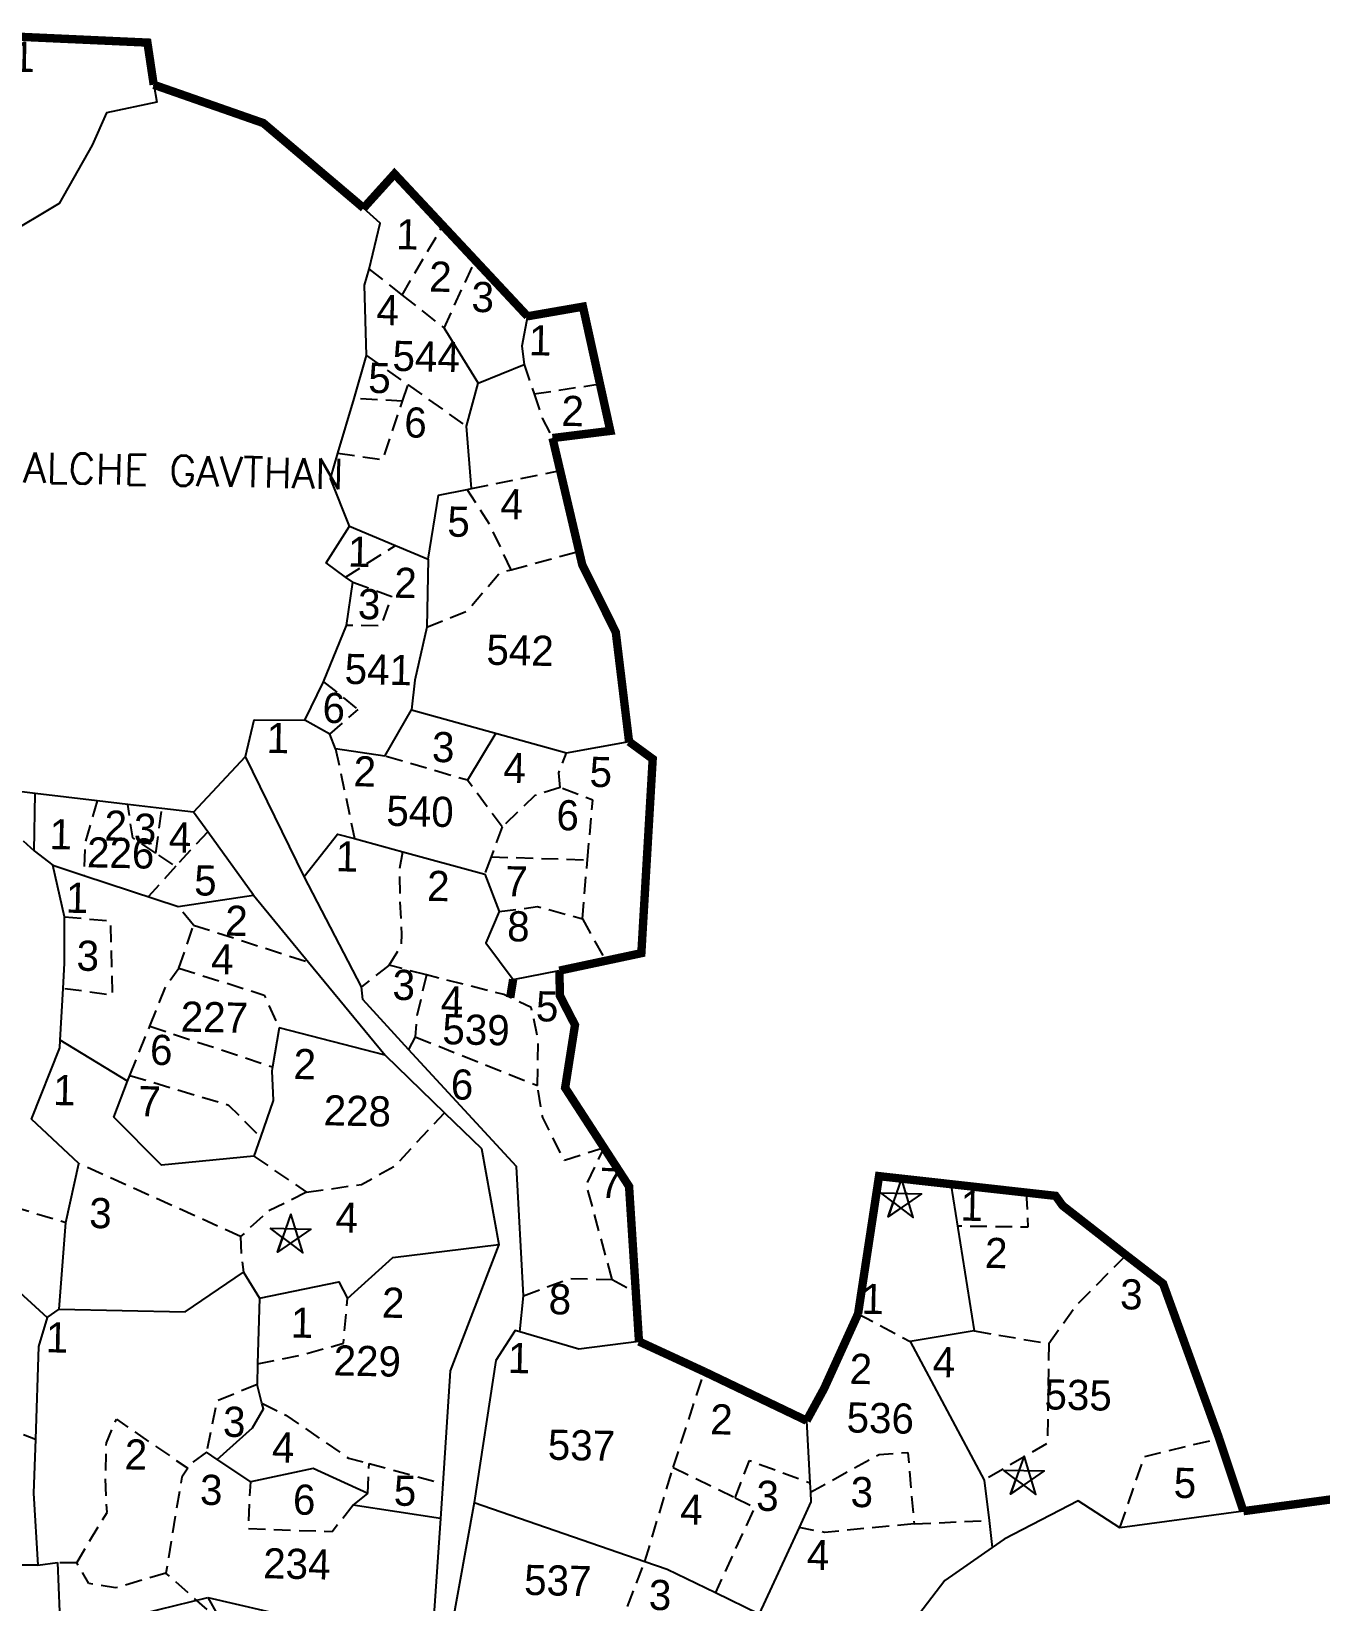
# Model space of a CAD drawing. Header units: metres. Extents: x 291404 to 294611, y 2095644 to 2100556.
# Drawn here: x 293012.6 to 293396.6, y 2098960.4 to 2099427.9 of the extents above; entities that cross this region are included whole.
import ezdxf
from ezdxf.enums import TextEntityAlignment as Align

# ---------------------------------------------------------------- set-up
doc = ezdxf.new("R2010")
doc.units = ezdxf.units.M
doc.header["$MEASUREMENT"] = 0
doc.linetypes.add('DASHED', pattern=[0.75, 0.5, -0.25])
for name, color, linetype in [('OFF', 1, 'Continuous'), ('POLY_PARCEL', 6, 'Continuous'), ('POLY_ROAD', 30, 'Continuous'), ('POLY_SUBPARCEL', 6, 'DASHED'), ('SYM_STONE', 1, 'Continuous'), ('TEXT_MAPIN', 7, 'Continuous'), ('TEXT_PARCEL', 7, 'Continuous'), ('V_BOUND_LINE', 7, 'Continuous')]:
    doc.layers.add(name, color=color, linetype=linetype)
doc.styles.get("Standard").update_dxf_attribs({"font": 'simplex.shx'})
doc.styles.add('TEXT_MAP', font='', dxfattribs={"height": 2.5})
doc.styles.get('TEXT_MAP').set_extended_font_data('Kruti Dev 050')

# ---------------------------------------------------------------- blocks, each defined once
blk = doc.blocks.new('STONE_STAR')
for points in [[(0.0002362777088933399, 0.6390163992749933), (-0.3757126541838147, -0.5166521227757528), (8.207050319697373e-05, -0.244048505750726), (0.3752846735993103, -0.5166621214745817)], [(-0.6072128849311298, 0.1971282657742393), (0.6073912254960874, 0.1972177086803129), (-0.3762121946533057, -0.5170557066208801), (-0.2327006643712934, -0.07488324648326738)]]:
    blk.add_lwpolyline(points, close=True)
blk.add_lwpolyline([(-0.2327006643712934, -0.07488324648326738), (8.207050319697373e-05, -0.244048505750726)])

msp = doc.modelspace()

# ---------------------------------------------------------------- linework, layer by layer
at = {"layer": 'OFF'}
for points in [[(293135.5277513277, 2099339.510437523), (293145.6442106931, 2099323.129228951)], [(293150.9263421874, 2099218.914338501), (293142.5076287403, 2099204.905946749)], [(293060.9331288454, 2099195.398277831), (293076.3744173201, 2099212.020638061)], [(293126.9633098476, 2099128.504600607), (293124.9681533024, 2099124.810062329)], [(293065.1363627135, 2098961.601537249), (293090.9176033013, 2098955.700882087)]]:
    msp.add_lwpolyline(points, dxfattribs=at)
at = {"layer": 'POLY_PARCEL'}
for points in [[(293049.0554194454, 2099411.976378593), (293050.0339007049, 2099406.792978872), (293035.0015027256, 2099403.59466244), (293030.6891160404, 2099394.009013922), (293020.9287428989, 2099376.621536013), (293004.286050619, 2099366.712533731)], [(293113.2578831828, 2099357.093160321), (293116.5045319556, 2099370.72090879), (293111.5597442305, 2099375.264618326)], [(293112.4392617313, 2099331.327964302), (293111.8118220711, 2099352.289775919), (293113.2578831828, 2099357.093160321)], [(293160.3712552278, 2099343.042986573), (293158.7161824739, 2099334.100230122), (293159.407347054, 2099328.714089335)], [(293108.7035321746, 2099318.588768297), (293112.4392617313, 2099331.327964302)], [(293145.6442106931, 2099323.129228951), (293159.407347054, 2099328.714089335)], [(293142.2100260537, 2099310.304809319), (293145.6442106931, 2099323.129228951)], [(293103.9154499357, 2099302.260948735), (293108.7035321746, 2099318.588768297)], [(293143.7310294605, 2099291.788666263), (293142.2100260537, 2099310.304809319)], [(293107.3689892085, 2099280.533540896), (293101.7166425163, 2099294.762804593), (293103.9154499357, 2099302.260948735)], [(293130.7625780969, 2099270.77732233), (293133.8552352895, 2099289.779746503), (293142.4403264953, 2099291.526113333)], [(293142.4403264953, 2099291.526113333), (293143.7310294605, 2099291.788666263)], [(293106.2160023481, 2099265.427944064), (293100.4194393779, 2099269.670519325), (293107.3689892085, 2099280.533540896)], [(293107.3689892085, 2099280.533540896), (293121.1039633591, 2099274.805415534)], [(293121.1039633591, 2099274.805415534), (293130.7625780969, 2099270.77732233)], [(293130.7625780969, 2099270.77732233), (293130.3996277009, 2099250.543012227)], [(293108.3566849056, 2099263.861152344), (293106.2160023481, 2099265.427944064)], [(293106.4701538295, 2099251.01008555), (293108.3566849056, 2099263.861152344)], [(293099.6631364037, 2099234.23549207), (293106.4701538295, 2099251.01008555)], [(293130.3996277009, 2099250.543012227), (293126.8131948624, 2099234.730295129)], [(293094.0450564314, 2099222.806916363), (293099.6631364037, 2099234.23549207)], [(293126.8131948624, 2099234.730295129), (293125.828027555, 2099225.846185578)], [(293117.8813211877, 2099212.139081026), (293125.828027555, 2099225.846185578)], [(293125.828027555, 2099225.846185578), (293172.0315520263, 2099213.085338057)], [(293076.3744173201, 2099212.020638061), (293078.9985399051, 2099222.859489375), (293094.0450564314, 2099222.806916363)], [(293101.5004719013, 2099218.680273124), (293094.0450564314, 2099222.806916363)], [(293103.2130154688, 2099214.258026022), (293101.5004719013, 2099218.680273124)], [(293172.0315520263, 2099213.085338057), (293190.6113824873, 2099216.414826891)], [(293117.8813211877, 2099212.139081026), (293103.2130154688, 2099214.258026022)], [(293013.7733117202, 2099200.960960782), (293008.9652552075, 2099201.528089656), (293002.3804591855, 2099194.912037576)], [(293013.4473206827, 2099183.912362839), (293013.7733117202, 2099200.960960782)], [(293032.174738144, 2099198.790441317), (293013.7733117202, 2099200.960960782)], [(293041.3174819151, 2099197.712019304), (293032.174738144, 2099198.790441317)], [(293051.4543682626, 2099196.516334327), (293041.3174819151, 2099197.712019304)], [(293060.9331288454, 2099195.398277831), (293051.4543682626, 2099196.516334327)], [(293010.1390581031, 2099186.936276079), (293013.4473206827, 2099183.912362839)], [(293093.8661106759, 2099176.239332098), (293103.810208221, 2099188.918423253), (293108.8941246006, 2099187.532198098)], [(293108.8941246006, 2099187.532198098), (293123.2055047915, 2099183.629931862)], [(293013.4473206827, 2099183.912362839), (293019.0603904258, 2099179.611140979)], [(293123.2055047915, 2099183.629931862), (293147.6233250058, 2099176.971955196)], [(293022.5014486491, 2099164.275088525), (293019.0603904258, 2099179.611140979)], [(293019.0603904258, 2099179.611140979), (293028.2300895338, 2099176.603426485)], [(293028.2300895338, 2099176.603426485), (293056.3563394637, 2099167.377853369)], [(293147.6233250058, 2099176.971955196), (293151.9534618809, 2099165.825836231)], [(293056.3563394637, 2099167.377853369), (293078.7270104861, 2099170.712808341)], [(293022.068416631, 2099142.943146519), (293022.5006799161, 2099150.491732979), (293022.5014486491, 2099164.275088525)], [(293151.9534618809, 2099165.825836231), (293147.9936337755, 2099156.552772401), (293156.0906004712, 2099145.637177818), (293169.848276426, 2099148.246664143)], [(293021.1871796817, 2099127.554161301), (293022.068416631, 2099142.943146519)], [(293086.4158686818, 2099131.260392484), (293084.4557146128, 2099119.577096735)], [(293117.9485337032, 2099123.067436354), (293086.4158686818, 2099131.260392484)], [(293026.7737713906, 2099090.787341531), (293012.6782924603, 2099103.99177244), (293021.0535865649, 2099125.221233135), (293021.1871796817, 2099127.554161301)], [(293041.2011280763, 2099115.305554037), (293021.1871796817, 2099127.554161301)], [(293084.4557146128, 2099119.577096735), (293084.2607546718, 2099118.415058155), (293084.608844746, 2099109.54483406), (293080.8465490387, 2099098.686111951)], [(293078.8819029075, 2099093.015758517), (293051.4174250134, 2099090.379112508), (293037.2117486343, 2099104.647922839), (293041.2011280763, 2099115.305554037)], [(293080.8465490387, 2099098.686111951), (293078.8819029075, 2099093.015758517)], [(293022.8790173086, 2099073.274671531), (293026.7737713906, 2099090.787341531)], [(293020.8620513761, 2099047.510553375), (293022.8790173086, 2099073.274671531)], [(293106.7193014752, 2099050.601562819), (293120.2606263215, 2099062.827601032), (293151.8368621985, 2099066.704584477)], [(293020.8620513761, 2099047.510553375), (293058.4472444137, 2099046.701676681), (293075.7731472218, 2099058.467696122)], [(293075.7731472218, 2099058.467696122), (293080.541801751, 2099050.781035822)], [(292979.9278668699, 2099054.24949107), (293005.4870901708, 2099055.756814688), (293017.2863725835, 2099044.947502722)], [(293080.541801751, 2099050.781035822), (293104.1696106652, 2099055.586156435), (293106.7193014752, 2099050.601562819)], [(293017.2863725835, 2099044.947502722), (293020.8620513761, 2099047.510553375)], [(293080.541801751, 2099050.781035822), (293080.0129040385, 2099031.200223819)], [(293017.2863725835, 2099044.947502722), (293014.7774522891, 2099036.348227513), (293013.8195528046, 2099008.808995003)], [(293193.5645632708, 2099037.848678616), (293175.6075681325, 2099035.569115549), (293158.1060328622, 2099040.709914259)], [(293293.3805023266, 2099040.974431102), (293274.2977735224, 2099037.818177622)], [(293274.2977735224, 2099037.818177622), (293296.3941609943, 2098996.563779721)], [(293080.0129040385, 2099031.200223819), (293079.845259691, 2099024.99370718)], [(293081.3031063167, 2099019.454921396), (293079.845259691, 2099024.99370718)], [(293067.9724897802, 2099002.69775528), (293078.5153505676, 2099012.103440282), (293081.7460320747, 2099017.772116875), (293081.3031063167, 2099019.454921396)], [(293243.4770891684, 2099014.27029182), (293244.4567724303, 2098995.804938102)], [(293013.8195528046, 2099008.808995003), (293013.2586902187, 2098992.684416789), (293014.5616604306, 2098971.248389296)], [(293067.9724897802, 2099002.69775528), (293064.7633376236, 2099004.850019025)], [(293077.9388791882, 2098996.013653827), (293067.9724897802, 2099002.69775528)], [(293112.8471088018, 2098992.586599709), (293096.5327523556, 2099000.000268901), (293077.9388791882, 2098996.013653827)], [(293244.4567724303, 2098995.804938102), (293244.6060393072, 2098992.991512795)], [(293296.3941609943, 2098996.563779721), (293297.8142195534, 2098984.59176247)], [(293108.4427476202, 2098989.127233974), (293112.8471088018, 2098992.586599709)], [(293244.6060393072, 2098992.991512795), (293244.757175701, 2098990.142850293), (293241.2322306218, 2098982.499008706)], [(293134.4135390123, 2098985.130621381), (293108.4427476202, 2098989.127233974)], [(293144.5261938181, 2098989.947576664), (293195.3062022391, 2098972.368064167)], [(293336.7754547806, 2098982.395549748), (293324.3899933861, 2098990.422964209), (293302.3580641918, 2098979.014719196), (293298.7713251142, 2098976.522740096)], [(293373.5609856433, 2098987.330548561), (293336.7754547806, 2098982.395549748)], [(293241.2322306218, 2098982.499008706), (293229.3881733763, 2098956.815176676)], [(293297.8142195534, 2098984.59176247), (293298.7713251142, 2098976.522740096)], [(293014.5616604306, 2098971.248389296), (293020.4460414103, 2098972.00258286)], [(293020.4460414103, 2098972.00258286), (293021.0130654309, 2098957.327317902)], [(293195.3062022391, 2098972.368064167), (293201.9403620996, 2098970.071386796), (293216.3296080795, 2098963.121948597)], [(293298.7713251142, 2098976.522740096), (293284.6649429979, 2098966.721968796), (293276.9218310238, 2098956.592548723)], [(293216.3296080795, 2098963.121948597), (293229.3881733763, 2098956.815176676)], [(293027.2316933972, 2098955.976995535), (293040.8208761441, 2098955.692884293), (293065.1363627135, 2098961.601537249)], [(293065.1363627135, 2098961.601537249), (293070.3143806909, 2098952.395954833), (293071.0106634768, 2098944.548993987), (293074.9757781123, 2098934.33885508)]]:
    msp.add_lwpolyline(points, dxfattribs=at)
at = {"layer": 'POLY_PARCEL', "ltscale": 10, "flags": 128}
msp.add_lwpolyline([(293286.4614709286, 2099084.675820542), (293293.3805023266, 2099040.974431102)], dxfattribs=at)
at = {"layer": 'POLY_ROAD'}
for points in [[(293093.8661106759, 2099176.239332098), (293076.3744173201, 2099212.020638061)], [(293065.1494554296, 2099189.548963817), (293060.9331288454, 2099195.398277831)], [(293078.7270104861, 2099170.712808341), (293065.1494554296, 2099189.548963817)], [(293110.8994777717, 2099143.378878187), (293093.8661106759, 2099176.239332098)], [(293078.7270104861, 2099170.712808341), (293095.1595600593, 2099150.750938611)], [(293095.1595600593, 2099150.750938611), (293117.9485337032, 2099123.067436354)], [(293124.9681533024, 2099124.810062329), (293111.356436844, 2099139.609153777), (293110.8994777717, 2099143.378878187)], [(293117.9485337032, 2099123.067436354), (293135.6653502658, 2099105.942755608)], [(293159.2177765645, 2099051.443139258), (293157.0826640025, 2099089.894143963), (293124.9681533024, 2099124.810062329)], [(293135.6653502658, 2099105.942755608), (293146.6456652905, 2099095.329427382), (293151.8368621985, 2099066.704584477)], [(293151.8368621985, 2099066.704584477), (293137.3741918372, 2099029.08885627), (293135.1189934558, 2098995.604842429)], [(293158.1060328622, 2099040.709914259), (293159.2177765645, 2099051.443139258)], [(293158.1060328622, 2099040.709914259), (293156.7106742911, 2099041.119778732), (293150.9727674745, 2099032.135411708), (293144.5261938181, 2098989.947576664)], [(293135.1189934558, 2098995.604842429), (293134.4135390123, 2098985.130621381)], [(293144.5261938181, 2098989.947576664), (293137.6281217292, 2098952.096886477)], [(293134.4135390123, 2098985.130621381), (293132.3750174218, 2098954.863711953)]]:
    msp.add_lwpolyline(points, dxfattribs=at)
at = {"layer": 'POLY_SUBPARCEL', "ltscale": 10, "flags": 128}
for points in [[(293123.0465273089, 2099349.364734849), (293135.1231433402, 2099370.055764293)], [(293113.2578831828, 2099357.093160321), (293123.0465273089, 2099349.364734849)], [(293135.5277513277, 2099339.510437523), (293144.7912832689, 2099359.711889233)], [(293123.0465273089, 2099349.364734849), (293135.5277513277, 2099339.510437523)], [(293112.4392617313, 2099331.327964302), (293124.7963510035, 2099322.601785824)], [(293159.407347054, 2099328.714089335), (293162.3274631115, 2099319.925102033)], [(293123.1549317629, 2099317.737017888), (293124.7963510035, 2099322.601785824)], [(293124.7963510035, 2099322.601785824), (293142.2100260537, 2099310.304809319)], [(293162.3274631115, 2099319.925102033), (293181.9500318871, 2099322.900646165)], [(293123.1549317629, 2099317.737017888), (293108.7035321746, 2099318.588768297)], [(293162.3274631115, 2099319.925102033), (293164.7096012487, 2099312.755324728), (293167.8213751673, 2099306.791568211)], [(293103.9154499357, 2099302.260948735), (293117.3108028678, 2099300.416439356), (293123.1549317629, 2099317.737017888)], [(293143.7310294605, 2099291.788666263), (293170.0840234483, 2099297.149354168)], [(293155.4607624073, 2099267.58248822), (293149.4730463246, 2099280.406076278), (293142.4403264953, 2099291.526113333)], [(293106.2160023481, 2099265.427944064), (293121.1039633591, 2099274.805415534)], [(293155.4607624073, 2099267.58248822), (293175.7299783399, 2099273.089271123)], [(293130.3996277009, 2099250.543012227), (293142.3526677984, 2099255.289050692), (293152.0768196905, 2099266.663131598), (293155.4607624073, 2099267.58248822)], [(293108.3566849056, 2099263.861152344), (293119.9444708269, 2099259.664629586), (293116.6966591954, 2099250.897120778), (293106.4701538295, 2099251.01008555)], [(293099.6631364037, 2099234.23549207), (293109.9444963515, 2099225.937789661)], [(293101.5004719013, 2099218.680273124), (293109.9444963515, 2099225.937789661)], [(293103.2130154688, 2099214.258026022), (293108.8941246006, 2099187.532198098)], [(293152.7945280821, 2099191.013346392), (293142.5076287403, 2099204.905946749), (293117.8813211877, 2099212.139081026)], [(293170.0821632028, 2099202.769517457), (293169.6596956927, 2099207.164229985), (293172.0315520263, 2099213.085338057)], [(293170.0821632028, 2099202.769517457), (293162.5447064092, 2099200.35057492), (293152.7945280821, 2099191.013346392)], [(293178.2116744842, 2099181.196290581), (293179.8096682895, 2099198.950156395), (293170.0821632028, 2099202.769517457)], [(293032.174738144, 2099198.790441317), (293028.6777877999, 2099186.599868801), (293028.2300895338, 2099176.603426485)], [(293049.6711473985, 2099183.227672582), (293042.8170692375, 2099187.753354543), (293041.3174819151, 2099197.712019304)], [(293049.6711473985, 2099183.227672582), (293051.4543682626, 2099196.516334327)], [(293065.1494554296, 2099189.548963817), (293055.6039920251, 2099179.310272272), (293049.6711473985, 2099183.227672582)], [(293152.7945280821, 2099191.013346392), (293149.5253260911, 2099182.13646738)], [(293119.1581474899, 2099149.825706029), (293122.8738661182, 2099155.792463549), (293122.945414183, 2099159.144701626), (293122.4135313031, 2099170.507262377), (293122.3261306857, 2099178.506566748), (293123.2055047915, 2099183.629931862)], [(293055.6039920251, 2099179.310272272), (293047.5316043592, 2099170.272417669)], [(293149.5253260911, 2099182.13646738), (293147.6233250058, 2099176.971955196)], [(293149.5253260911, 2099182.13646738), (293178.2116744842, 2099181.196290581)], [(293176.7335319388, 2099163.672286099), (293178.1178223076, 2099180.153583816), (293178.2116744842, 2099181.196290581)], [(293022.5014486491, 2099164.275088525), (293036.1353671633, 2099163.034323457), (293036.6838236332, 2099140.930554112), (293022.068416631, 2099142.943146519)], [(293060.9350947313, 2099161.825257293), (293056.3563394637, 2099167.377853369)], [(293151.9534618809, 2099165.825836231), (293163.3883173644, 2099167.310883133), (293176.7335319388, 2099163.672286099)], [(293176.7335319388, 2099163.672286099), (293183.6107756617, 2099151.174582691)], [(293056.5805121716, 2099149.002837093), (293060.9350947313, 2099161.825257293)], [(293060.9350947313, 2099161.825257293), (293095.1595600593, 2099150.750938611)], [(293119.1581474899, 2099149.825706029), (293110.8994777717, 2099143.378878187)], [(293130.3097206309, 2099146.975798099), (293119.1581474899, 2099149.825706029)], [(293047.8725607645, 2099131.71258787), (293052.7253661031, 2099143.647077071), (293056.5805121716, 2099149.002837093)], [(293056.5805121716, 2099149.002837093), (293081.9150589405, 2099140.984801547), (293086.4158686818, 2099131.260392484)], [(293130.3097206309, 2099146.975798099), (293127.3534137648, 2099134.687839534), (293126.9633098476, 2099128.504600607)], [(293163.3096888336, 2099114.055803078), (293163.5958810929, 2099127.464755382), (293161.4828846722, 2099137.313166687), (293153.3034709499, 2099141.099490735), (293130.3097206309, 2099146.975798099)], [(293041.9085993964, 2099117.045436073), (293047.8725607645, 2099131.71258787)], [(293047.8725607645, 2099131.71258787), (293084.4557146128, 2099119.577096735)], [(293126.9633098476, 2099128.504600607), (293163.3096888336, 2099114.055803078)], [(293041.2011280763, 2099115.305554037), (293041.9085993964, 2099117.045436073)], [(293041.9085993964, 2099117.045436073), (293071.3540225283, 2099108.242058089), (293080.8465490387, 2099098.686111951)], [(293183.1694900147, 2099095.490693113), (293171.3508515548, 2099091.697730119), (293164.9121514541, 2099104.476270909), (293163.3096888336, 2099114.055803078)], [(293094.6046710182, 2099082.254970142), (293110.9788804874, 2099084.624510215), (293120.9598500069, 2099090.189407158), (293135.6653502658, 2099105.942755608)], [(293185.5671885551, 2099056.308767228), (293177.910626039, 2099084.592213957), (293183.1694900147, 2099095.490693113)], [(293074.9391448575, 2099069.07958076), (293026.7737713906, 2099090.787341531)], [(293078.8819029075, 2099093.015758517), (293094.6046710182, 2099082.254970142)], [(292992.198709185, 2099079.660892187), (293004.8860197446, 2099078.733218948), (293022.8790173086, 2099073.274671531)], [(293094.6046710182, 2099082.254970142), (293083.2640155674, 2099076.719093482), (293074.9391448575, 2099069.07958076)], [(293308.8888075499, 2099082.17109187), (293309.3848008448, 2099071.873597529), (293288.4451324735, 2099072.146788556)], [(293074.9391448575, 2099069.07958076), (293075.155805644, 2099063.297031999), (293075.7731472218, 2099058.467696122)], [(293315.6174394522, 2099037.210511177), (293323.6000371873, 2099048.391339724), (293338.6285631213, 2099063.538387314)], [(293159.2177765645, 2099051.443139258), (293172.9244786395, 2099056.578605291), (293185.5671885551, 2099056.308767228)], [(293185.5671885551, 2099056.308767228), (293192.6278273069, 2099052.516948428)], [(293080.0129040385, 2099031.200223819), (293093.0913683225, 2099033.786589622), (293105.6060718392, 2099037.344568976), (293106.7193014752, 2099050.601562819)], [(293258.8164431592, 2099046.104451095), (293274.2977735224, 2099037.818177622)], [(293293.3805023266, 2099040.974431102), (293315.6174394522, 2099037.210511177)], [(293315.6174394522, 2099037.210511177), (293315.2425224148, 2099007.55059204), (293296.3941609943, 2098996.563779721)], [(293203.7473502, 2099000.334404628), (293213.038366689, 2099028.856631778)], [(293079.845259691, 2099024.99370718), (293067.8392700506, 2099020.151787344), (293064.7633376236, 2099004.850019025)], [(293081.3031063167, 2099019.454921396), (293088.4050793484, 2099015.956516359), (293107.0286315692, 2099003.127491802), (293113.1920517908, 2099001.476916795)], [(292981.1104171303, 2099015.574574697), (292999.6165708107, 2099014.22144049), (293013.8195528046, 2099008.808995003)], [(293026.1165897365, 2098971.922144268), (293035.1459593307, 2098986.954280111), (293034.7251461017, 2098997.183537963), (293034.9499955549, 2099007.71839869), (293037.9747124706, 2099014.680282373), (293059.1847959092, 2099000.104659205)], [(293064.7633376236, 2099004.850019025), (293060.1393179005, 2099001.535513749), (293059.1847959092, 2099000.104659205)], [(293244.6060393072, 2098992.991512795), (293265.0941360841, 2099004.235232066), (293273.6251279307, 2099004.827099802), (293275.4971139304, 2098983.55438088)], [(293336.7754547806, 2098982.395549748), (293344.068614231, 2099003.581580881), (293366.3493452841, 2099008.974249228)], [(293059.1847959092, 2099000.104659205), (293057.3954583282, 2098997.422393283), (293052.6959218795, 2098968.867596468)], [(293112.8471088018, 2098992.586599709), (293113.1920517908, 2099001.476916795)], [(293113.1920517908, 2099001.476916795), (293135.1189934558, 2098995.604842429)], [(293195.3062022391, 2098972.368064167), (293203.7473502, 2099000.334404628)], [(293203.7473502, 2099000.334404628), (293222.2043879468, 2098991.307742102)], [(293222.2043879468, 2098991.307742102), (293226.5076691194, 2099002.42844443), (293244.4567724303, 2098995.804938102)], [(293108.4427476202, 2098989.127233974), (293102.2106824301, 2098981.171436836), (293077.2142838741, 2098982.057069181), (293077.9388791882, 2098996.013653827)], [(293222.2043879468, 2098991.307742102), (293228.0165759164, 2098988.465213411), (293216.3296080795, 2098963.121948597)], [(293275.4971139304, 2098983.55438088), (293248.8290762655, 2098980.994605796), (293241.2322306218, 2098982.499008706)], [(293275.4971139304, 2098983.55438088), (293297.8142195534, 2098984.59176247)], [(293014.5616604306, 2098971.248389296), (293009.5639656926, 2098971.211723459), (292997.9156162292, 2098979.444930339), (292997.5544943426, 2098962.525303772)], [(293026.1165897365, 2098971.922144268), (293020.4460414103, 2098972.00258286)], [(293052.6959218795, 2098968.867596468), (293037.7201369665, 2098964.468847425), (293029.779807777, 2098965.776054877), (293026.1165897365, 2098971.922144268)], [(293187.4842894691, 2098951.92293163), (293195.3062022391, 2098972.368064167)], [(293064.9667075809, 2098958.011808014), (293052.6959218795, 2098968.867596468)]]:
    msp.add_lwpolyline(points, dxfattribs=at)
at = {"layer": 'V_BOUND_LINE', "const_width": 2.493610258846112}
for points in [[(292988.0322108376, 2099417.567026985), (293002.4042837329, 2099420.833785348), (293002.526261209, 2099426.548790232), (293047.1778694048, 2099424.523725864), (293049.0554194454, 2099411.976378593)], [(293049.0554194454, 2099411.976378593), (293081.70712315, 2099400.558965016), (293111.5597442305, 2099375.264618326)], [(293111.5597442305, 2099375.264618326), (293120.7517682466, 2099385.431597649), (293135.1231433402, 2099370.055764293)], [(293135.1231433402, 2099370.055764293), (293144.7912832689, 2099359.711889233)], [(293144.7912832689, 2099359.711889233), (293160.3712552278, 2099343.042986573)], [(293160.3712552278, 2099343.042986573), (293176.8800732944, 2099345.906787111), (293181.9500318871, 2099322.900646165)], [(293181.9500318871, 2099322.900646165), (293185.0297403895, 2099308.925737577), (293167.8213751673, 2099306.791568211)], [(293167.8213751673, 2099306.791568211), (293170.0840234483, 2099297.149354168)], [(293170.0840234483, 2099297.149354168), (293175.7299783399, 2099273.089271123)], [(293175.7299783399, 2099273.089271123), (293176.6705893226, 2099269.08088303), (293186.6589841468, 2099249.018089693), (293190.6113824873, 2099216.414826891)], [(293190.6113824873, 2099216.414826891), (293197.6525671073, 2099211.26163645), (293194.2731760814, 2099153.442967191), (293183.6107756617, 2099151.174582691)], [(293183.6107756617, 2099151.174582691), (293169.848276426, 2099148.246664143)], [(293169.848276426, 2099148.246664143), (293170.0455816797, 2099140.738091257), (293174.508760827, 2099132.066417282), (293171.5773902599, 2099113.361585253), (293183.1694900147, 2099095.490693113)], [(293156.0906004712, 2099145.637177818), (293155.2199095584, 2099140.212354097)], [(293183.1694900147, 2099095.490693113), (293190.6166487343, 2099084.009824845), (293192.6278273069, 2099052.516948428)], [(293258.8164431592, 2099046.104451095), (293265.0540891378, 2099087.066638669), (293286.4614709286, 2099084.675820542)], [(293286.4614709286, 2099084.675820542), (293317.6402966489, 2099081.193708509), (293319.7236838536, 2099078.290440091), (293338.6285631213, 2099063.538387314)], [(293338.6285631213, 2099063.538387314), (293349.6468574894, 2099055.051154064), (293366.3493452841, 2099008.974249228)], [(293192.6278273069, 2099052.516948428), (293193.5645632708, 2099037.848678616)], [(293243.4770891684, 2099014.27029182), (293248.6864652656, 2099023.807573803), (293258.8164431592, 2099046.104451095)], [(293193.5645632708, 2099037.848678616), (293213.038366689, 2099028.856631778)], [(293213.038366689, 2099028.856631778), (293243.4770891684, 2099014.27029182)], [(293366.3493452841, 2099008.974249228), (293373.5609856433, 2098987.330548561)], [(293425.4230214322, 2098994.288150614), (293373.5609856433, 2098987.330548561)]]:
    msp.add_lwpolyline(points, dxfattribs=at)

# ---------------------------------------------------------------- block references
at = {"layer": 'SYM_STONE', "xscale": 9.974441035384446, "yscale": 9.974441035384446, "zscale": 9.974441035384446, "rotation": 358.7773004946598}
for p in [(293271.6134601533, 2099080.000801856), (293089.7939625526, 2099069.479831112), (293308.0914190055, 2098997.477395576)]:
    msp.add_blockref('STONE_STAR', p, dxfattribs=at)

# ---------------------------------------------------------------- texts
at = {"layer": 'TEXT_MAPIN', "style": 'TEXT_MAP'}
for s, p in [('1', (293010.3141557861, 2099420.270139606)), ('1', (293124.6323242484, 2099367.452981232)), ('2', (293134.4406895083, 2099354.897915639)), ('3', (293147.0564955191, 2099348.772937604)), ('4', (293118.741439552, 2099344.909859587)), ('1', (293164.161092482, 2099335.886802579)), ('5', (293116.3191939034, 2099324.606011996)), ('2', (293173.8377286681, 2099314.920028504)), ('6', (293127.0375792275, 2099311.421307663)), ('4', (293155.6776109713, 2099287.115873202)), ('5', (293139.860778428, 2099281.832557382)), ('1', (293110.2651946434, 2099272.954154916)), ('2', (293124.060895822, 2099263.748905199)), ('3', (293113.2305858165, 2099257.351959117)), ('6', (293102.6938054033, 2099226.461548895)), ('1', (293086.0436271616, 2099217.510419376)), ('3', (293135.2927221798, 2099214.795754351)), ('2', (293111.9329179883, 2099207.626942183)), ('4', (293156.5455170897, 2099208.616713983)), ('5', (293182.2147192781, 2099207.32094596)), ('6', (293172.3456466439, 2099194.514161905)), ('1', (293021.4098742933, 2099188.849031695)), ('2', (293037.7404039487, 2099191.456077765)), ('3', (293046.5127844735, 2099190.493050823)), ('4', (293056.8965350607, 2099187.895207201)), ('1', (293106.6126654948, 2099182.246636786)), ('5', (293064.4725033716, 2099175.026244942)), ('2', (293133.8173702964, 2099173.519446073)), ('7', (293157.0754628991, 2099174.822330098)), ('1', (293026.2467635977, 2099169.918555916)), ('2', (293073.7066430242, 2099163.15506714)), ('8', (293157.6728083628, 2099161.437887938)), ('3', (293029.4484094988, 2099152.678285525)), ('4', (293069.501493223, 2099151.652681934)), ('3', (293123.5303521937, 2099143.9959217)), ('4', (293137.871669703, 2099139.11087161)), ('5', (293166.2391500688, 2099137.544716767)), ('6', (293051.3154786287, 2099124.65351445)), ('2', (293094.049577707, 2099120.482992051)), ('1', (293022.4573719295, 2099112.654803812)), ('6', (293140.8922727003, 2099114.342291525)), ('7', (293047.8324101873, 2099109.354585746)), ('7', (293185.1589843488, 2099085.015919716)), ('3', (293033.212053043, 2099076.061640307)), ('1', (293292.6611249555, 2099078.250059927)), ('4', (293106.5655885534, 2099074.732615998)), ('2', (293299.9667715346, 2099064.254290836)), ('3', (293340.211166544, 2099051.878063304)), ('2', (293120.3876210205, 2099049.44483069)), ('8', (293170.0372327011, 2099050.418040232)), ('1', (293263.2129762092, 2099050.519152513)), ('1', (293093.2232961487, 2099043.447256721)), ('1', (293020.3053635639, 2099039.05034865)), ('1', (293157.873983174, 2099032.905509266)), ('2', (293259.6473424709, 2099029.740601351)), ('4', (293284.4035179214, 2099031.696480087)), ('2', (293218.1452413234, 2099014.725458019)), ('3', (293073.049035444, 2099013.934921904)), ('4', (293087.6347624899, 2099006.304541152)), ('2', (293043.7659199482, 2099004.26434991)), ('5', (293356.1700999523, 2098995.672035553)), ('3', (293066.2077132548, 2098993.672658552)), ('6', (293093.8838619576, 2098990.761752279)), ('5', (293123.9186309865, 2098993.351225748)), ('3', (293231.8600984846, 2098991.896708081)), ('3', (293259.9566621924, 2098993.014500631)), ('4', (293209.2133457244, 2098987.794987796)), ('4', (293246.9260675929, 2098974.292298616)), ('3', (293199.8612574596, 2098962.378562608))]:
    msp.add_text(s, height=8.976996931846001, rotation=358.7773004941478, dxfattribs=at).set_placement(p, align=Align.MIDDLE)
at = {"layer": 'TEXT_MAPIN'}
msp.add_text('VAHALCHE GAVTHAN', height=8.976996931846001, rotation=358.7773004941478, dxfattribs=at).set_placement((292987.8065149852, 2099294.063509445))
at = {"layer": 'TEXT_PARCEL', "style": 'TEXT_MAP'}
for s, p in [('544', (293130.2121378641, 2099331.019040656)), ('542', (293158.179435305, 2099243.611174253)), ('541', (293115.953414301, 2099237.83102578)), ('540', (293128.3773240332, 2099195.66598876)), ('226', (293039.2320741635, 2099183.288639716)), ('227', (293067.1294339065, 2099134.452864686)), ('539', (293145.0583809887, 2099130.654385253)), ('228', (293109.7034252061, 2099106.501436129)), ('229', (293112.6546963669, 2099032.037065929)), ('535', (293324.3698331444, 2099021.930620263)), ('536', (293265.4436474188, 2099015.061362586)), ('537', (293176.4588031388, 2099006.947704818)), ('234', (293091.6977139193, 2098971.65032813)), ('537', (293169.4135502296, 2098966.697715717))]:
    msp.add_text(s, height=8.976996931846001, rotation=358.7773004941478, dxfattribs=at).set_placement(p, align=Align.MIDDLE)

doc.saveas('drawing.dxf')
